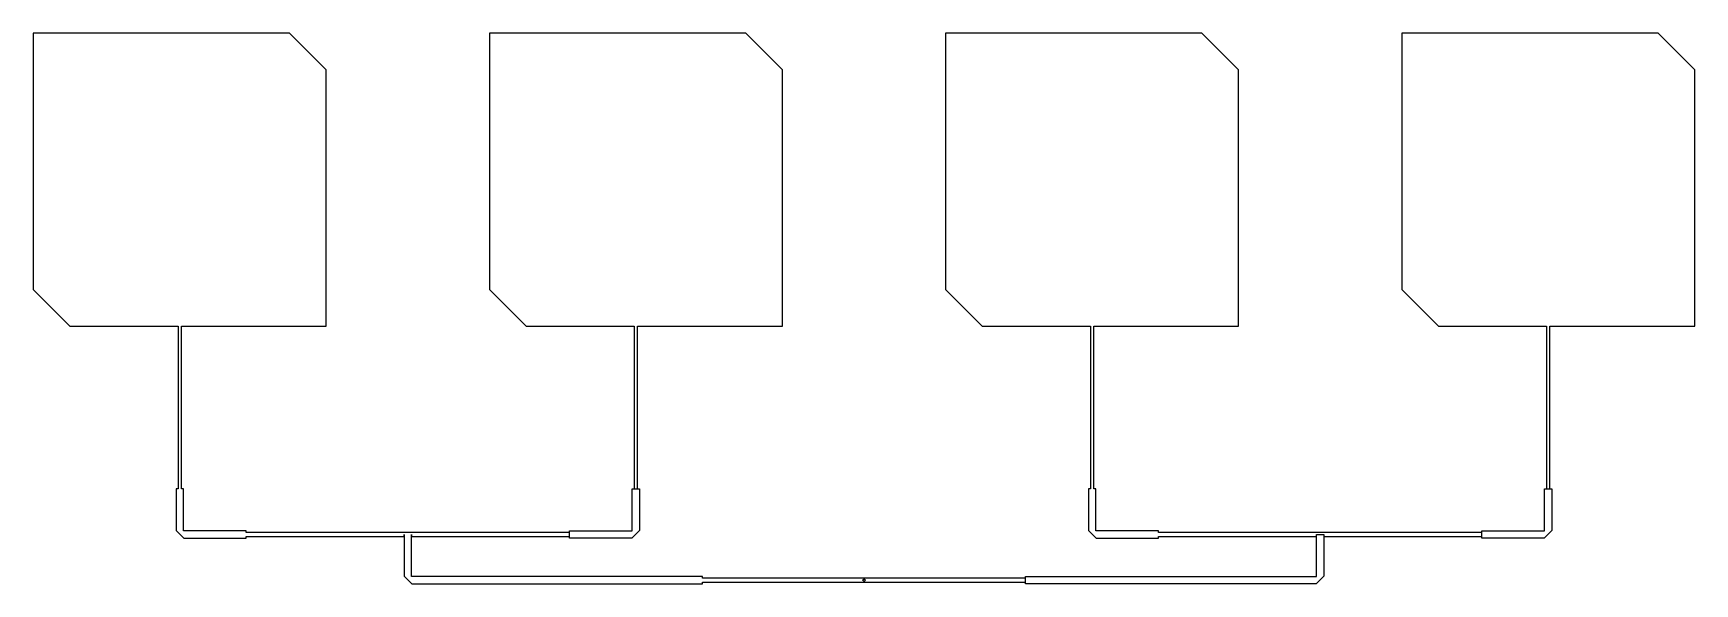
# Model space of a CAD drawing. Extents: x -182 to 182, y -1 to 120.
import ezdxf

# ---------------------------------------------------------------- set-up
doc = ezdxf.new("R2010")
doc.units = 0
doc.layers.add('TOP', color=7, linetype='CONTINUOUS')

msp = doc.modelspace()

# ---------------------------------------------------------------- linework, layer by layer
at = {"layer": 'TOP', "linetype": 'CONTINUOUS'}
for p, q in [((-125.59, 119.6), (-181.65, 119.6)), ((-181.65, 119.6), (-181.65, 63.54)), ((-117.58, 111.59), (-125.59, 119.6)), ((-25.85, 119.6), (-81.91, 119.6)), ((-81.91, 119.6), (-81.91, 63.54)), ((-17.84, 111.59), (-25.85, 119.6)), ((73.9, 119.6), (17.84, 119.6)), ((17.84, 119.6), (17.84, 63.54)), ((81.91, 111.59), (73.9, 119.6)), ((173.64, 119.6), (117.58, 119.6)), ((117.58, 119.6), (117.58, 63.54)), ((181.65, 111.59), (173.64, 119.6)), ((-117.58, 55.53), (-117.58, 111.59)), ((-17.84, 55.53), (-17.84, 111.59)), ((81.91, 55.53), (81.91, 111.59)), ((181.65, 55.53), (181.65, 111.59)), ((-181.65, 63.54), (-173.64, 55.53)), ((-81.91, 63.54), (-73.9, 55.53)), ((17.84, 63.54), (25.85, 55.53)), ((117.58, 63.54), (125.59, 55.53)), ((-173.64, 55.53), (-149.98, 55.53)), ((-149.98, 55.53), (-149.98, 20)), ((-149.25, 20), (-149.25, 55.53)), ((-149.25, 55.53), (-117.58, 55.53)), ((-73.9, 55.53), (-50.24, 55.53)), ((-50.24, 55.53), (-50.24, 20)), ((-49.51, 20), (-49.51, 55.53)), ((-49.51, 55.53), (-17.84, 55.53)), ((25.85, 55.53), (49.51, 55.53)), ((49.51, 55.53), (49.51, 20)), ((50.24, 20), (50.24, 55.53)), ((50.24, 55.53), (81.91, 55.53)), ((125.59, 55.53), (149.25, 55.53)), ((149.25, 55.53), (149.25, 20)), ((149.98, 20), (149.98, 55.53)), ((149.98, 55.53), (181.65, 55.53)), ((-149.98, 20), (-150.41, 20)), ((-150.41, 20), (-150.41, 10.89)), ((-148.82, 20), (-149.25, 20)), ((-148.82, 10.8), (-148.82, 20)), ((-50.67, 10.8), (-50.67, 20)), ((-50.67, 20), (-49.51, 20)), ((-50.24, 20), (-49.08, 20)), ((-49.08, 20), (-49.08, 10.89)), ((49.51, 20), (49.08, 20)), ((49.08, 20), (49.08, 10.89)), ((50.67, 20), (50.24, 20)), ((50.67, 10.8), (50.67, 20)), ((148.82, 10.8), (148.82, 20)), ((148.82, 20), (149.98, 20)), ((149.25, 20), (150.41, 20)), ((150.41, 20), (150.41, 10.89)), ((-150.41, 10.89), (-148.73, 9.2)), ((-135.09, 10.8), (-148.82, 10.8)), ((-148.73, 9.2), (-135.09, 9.2)), ((-135.09, 10.45), (-135.09, 10.8)), ((-64.4, 10.45), (-135.09, 10.45)), ((-135.09, 9.2), (-135.09, 9.55)), ((-135.09, 9.55), (-100.54, 9.55)), ((-100.54, 9.55), (-100.54, 10)), ((-100.54, 10), (-100.54, 10)), ((-100.54, 10), (-100.54, 0.89)), ((-98.95, 0.8), (-98.95, 10)), ((-98.95, 10), (-98.95, 10)), ((-98.95, 10), (-98.95, 9.55)), ((-98.95, 9.55), (-64.4, 9.55)), ((-64.4, 9.55), (-64.4, 10.8)), ((-64.4, 10.8), (-50.67, 10.8)), ((-64.4, 9.2), (-64.4, 10.45)), ((-50.76, 9.2), (-64.4, 9.2)), ((-49.08, 10.89), (-50.76, 9.2)), ((49.08, 10.89), (50.76, 9.2)), ((64.4, 10.8), (50.67, 10.8)), ((50.76, 9.2), (64.4, 9.2)), ((64.4, 10.45), (64.4, 10.8)), ((135.09, 10.45), (64.4, 10.45)), ((64.4, 9.2), (64.4, 9.55)), ((64.4, 9.55), (98.95, 9.55)), ((98.95, 0.8), (98.95, 10)), ((98.95, 10), (100.54, 10)), ((98.95, 9.55), (98.95, 10)), ((98.95, 10), (100.54, 10)), ((100.54, 10), (100.54, 9.55)), ((100.54, 10), (100.54, 0.89)), ((100.54, 9.55), (135.09, 9.55)), ((135.09, 9.55), (135.09, 10.8)), ((135.09, 10.8), (148.82, 10.8)), ((135.09, 9.2), (135.09, 10.45)), ((148.73, 9.2), (135.09, 9.2)), ((150.41, 10.89), (148.73, 9.2)), ((-100.54, 0.89), (-98.85, -0.8)), ((-35.34, 0.8), (-98.95, 0.8)), ((-35.34, 0.45), (-35.34, 0.8)), ((35.34, 0.45), (-35.34, 0.45)), ((-0.3, 0), (0, 0.3)), ((0, -0.3), (-0.3, 0)), ((0, 0.3), (0.3, 0)), ((0.3, 0), (0, -0.3)), ((35.34, -0.45), (35.34, 0.8)), ((35.34, 0.8), (98.95, 0.8)), ((35.34, -0.8), (35.34, 0.45)), ((100.54, 0.89), (98.85, -0.8)), ((-98.85, -0.8), (-35.34, -0.8)), ((-35.34, -0.8), (-35.34, -0.45)), ((-35.34, -0.45), (0, -0.45)), ((0, -0.45), (0, -0.3)), ((0, -0.3), (0, -0.45)), ((0, -0.45), (35.34, -0.45)), ((98.85, -0.8), (35.34, -0.8))]:
    msp.add_line(p, q, dxfattribs=at)

doc.saveas('drawing.dxf')
